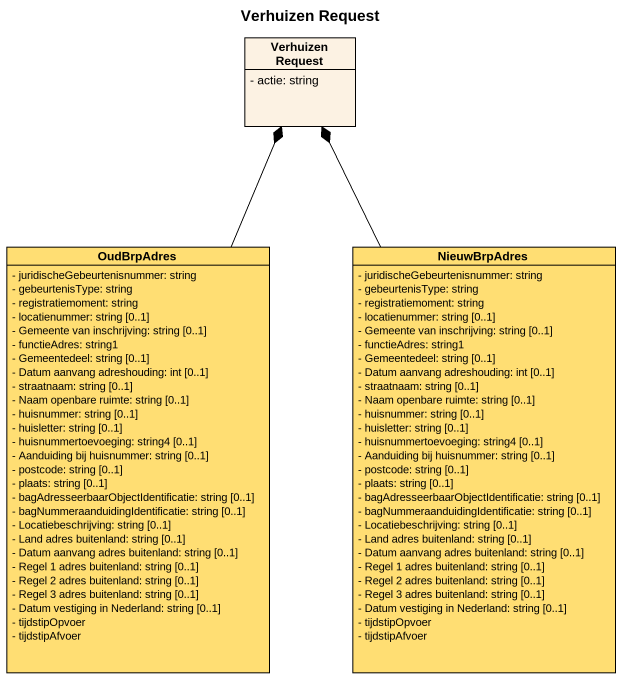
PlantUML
@startuml
title Verhuizen Request
hide circle
hide empty members
skinparam classAttributeIconSize 0
class "Verhuizen Request" as Verhuizen_Request {
  - actie: string
}
class OudBrpAdres #FFDE73 {
  - juridischeGebeurtenisnummer: string
  - gebeurtenisType: string
  - registratiemoment: string
  - locatienummer: string [0..1]
  - Gemeente van inschrijving: string [0..1]
  - functieAdres: string1
  - Gemeentedeel: string [0..1]
  - Datum aanvang adreshouding: int [0..1]
  - straatnaam: string [0..1]
  - Naam openbare ruimte: string [0..1]
  - huisnummer: string [0..1]
  - huisletter: string [0..1]
  - huisnummertoevoeging: string4 [0..1]
  - Aanduiding bij huisnummer: string [0..1]
  - postcode: string [0..1]
  - plaats: string [0..1]
  - bagAdresseerbaarObjectIdentificatie: string [0..1]
  - bagNummeraanduidingIdentificatie: string [0..1]
  - Locatiebeschrijving: string [0..1]
  - Land adres buitenland: string [0..1]
  - Datum aanvang adres buitenland: string [0..1]
  - Regel 1 adres buitenland: string [0..1]
  - Regel 2 adres buitenland: string [0..1]
  - Regel 3 adres buitenland: string [0..1]
  - Datum vestiging in Nederland: string [0..1]
  - tijdstipOpvoer
  - tijdstipAfvoer
}
class NieuwBrpAdres #FFDE73 {
  - juridischeGebeurtenisnummer: string
  - gebeurtenisType: string
  - registratiemoment: string
  - locatienummer: string [0..1]
  - Gemeente van inschrijving: string [0..1]
  - functieAdres: string1
  - Gemeentedeel: string [0..1]
  - Datum aanvang adreshouding: int [0..1]
  - straatnaam: string [0..1]
  - Naam openbare ruimte: string [0..1]
  - huisnummer: string [0..1]
  - huisletter: string [0..1]
  - huisnummertoevoeging: string4 [0..1]
  - Aanduiding bij huisnummer: string [0..1]
  - postcode: string [0..1]
  - plaats: string [0..1]
  - bagAdresseerbaarObjectIdentificatie: string [0..1]
  - bagNummeraanduidingIdentificatie: string [0..1]
  - Locatiebeschrijving: string [0..1]
  - Land adres buitenland: string [0..1]
  - Datum aanvang adres buitenland: string [0..1]
  - Regel 1 adres buitenland: string [0..1]
  - Regel 2 adres buitenland: string [0..1]
  - Regel 3 adres buitenland: string [0..1]
  - Datum vestiging in Nederland: string [0..1]
  - tijdstipOpvoer
  - tijdstipAfvoer
}
OudBrpAdres -up-* Verhuizen_Request
NieuwBrpAdres -up-* Verhuizen_Request
@enduml
